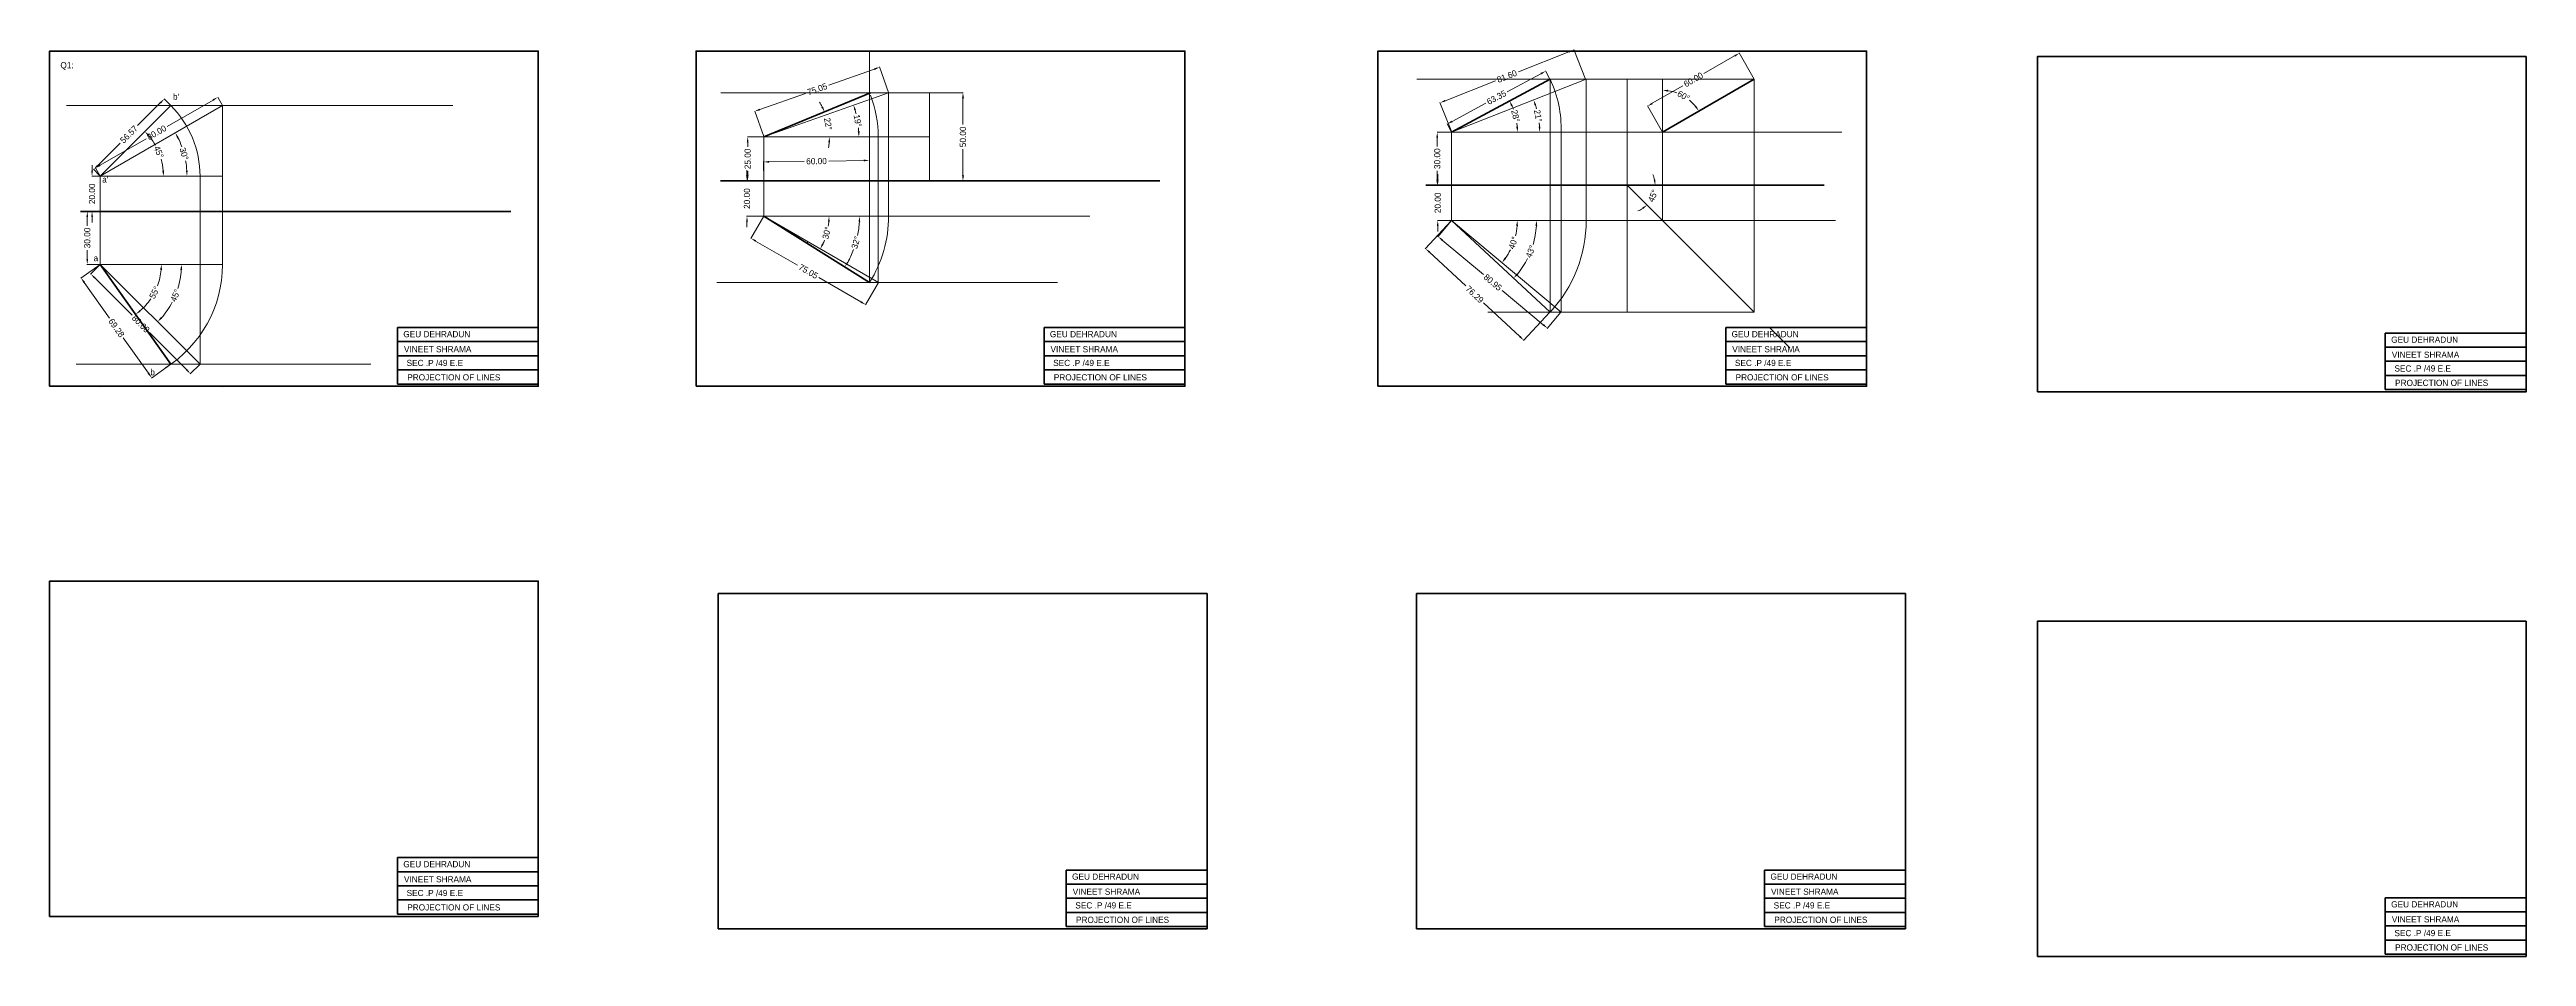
# Model space of a CAD drawing. Header units: millimetres. Extents: x 8 to 1411, y 0 to 514.
import ezdxf

# ---------------------------------------------------------------- set-up
doc = ezdxf.new("R2010")
doc.units = ezdxf.units.MM
doc.header["$MEASUREMENT"] = 0
doc.layers.add('Layer1', color=7, linetype='Continuous', lineweight=50)
doc.layers.add('Layer2', color=150, linetype='Continuous', lineweight=13)
doc.styles.get("Standard").update_dxf_attribs({"font": 'comicbd.ttf', "height": 3.5})
doc.dimstyles.get("Standard").update_dxf_attribs({"dimtxt": 3.5, "dimasz": 3.1, "dimexe": 0.18, "dimexo": 0.0625, "dimgap": 0.09, "dimtad": 0, "dimtoh": 1, "dimzin": 0, "dimdsep": 46, "dimtxsty": 'Standard', "dimcen": 0.09, "dimclrd": 4, "dimclre": 4, "dimclrt": 4, "dimadec": 0, "dimazin": 0, "dimtfac": 1, "dimtofl": 0, "dimtmove": 0, "dimatfit": 3, "dimfxl": 1, "dimtolj": 1, "dimtzin": 0, "dimlwd": 13, "dimlwe": 13, "dimarcsym": 0})

# ---------------------------------------------------------------- blocks, each defined once
blk = doc.blocks.new('*D1')
at = {"layer": 'Defpoints', "color": 0, "transparency": 16777216}
for p in [(31.7, 442), (36.4, 442), (36.4, 422)]:
    blk.add_point(p, dxfattribs=at)
at = {"layer": 'Layer2', "color": 4, "linetype": 'Continuous', "lineweight": 13, "transparency": 16777216}
for p, q in [((36.3, 442), (31.5, 442)), ((31.7, 445.1), (31.7, 448.2)), ((36.3, 422), (31.5, 422)), ((31.7, 418.9), (31.7, 415.8))]:
    blk.add_line(p, q, dxfattribs=at)
at = {"layer": 'Layer2', "color": 4, "transparency": 16777216}
for points in [[(31.2, 445.1), (32.2, 445.1), (31.7, 442)], [(31.2, 418.9), (32.2, 418.9), (31.7, 422)]]:
    blk.add_solid(points, dxfattribs=at)
at = {"layer": 'Layer2', "color": 4, "transparency": 16777216, "insert": (31.7, 432), "char_height": 3.5, "attachment_point": 5, "rotation": 90}
blk.add_mtext('\\A1;20.00', dxfattribs=at)
blk = doc.blocks.new('*D2')
at = {"layer": 'Defpoints', "color": 0, "transparency": 16777216}
for p in [(36.4, 422), (29, 392), (36.4, 392)]:
    blk.add_point(p, dxfattribs=at)
at = {"layer": 'Layer2', "color": 4, "linetype": 'Continuous', "lineweight": 13, "transparency": 16777216}
for p, q in [((36.3, 422), (28.8, 422)), ((29, 418.9), (29, 413.9)), ((29, 395.1), (29, 400.1)), ((36.3, 392), (28.8, 392))]:
    blk.add_line(p, q, dxfattribs=at)
at = {"layer": 'Layer2', "color": 4, "transparency": 16777216}
for points in [[(28.5, 418.9), (29.5, 418.9), (29, 422)], [(28.5, 395.1), (29.5, 395.1), (29, 392)]]:
    blk.add_solid(points, dxfattribs=at)
at = {"layer": 'Layer2', "color": 4, "transparency": 16777216, "insert": (29, 407), "char_height": 3.5, "attachment_point": 5, "rotation": 90}
blk.add_mtext('\\A1;30.00', dxfattribs=at)
blk = doc.blocks.new('*D3')
at = {"layer": 'Defpoints', "color": 0, "transparency": 16777216}
for p in [(105.6, 482), (84.7, 450.5), (36.4, 442), (36.4, 442), (105.6, 442)]:
    blk.add_point(p, dxfattribs=at)
at = {"layer": 'Layer2', "color": 4, "linetype": 'Continuous', "lineweight": 13, "transparency": 16777216}
for start, end in [(19.7943, 26.3842), (3.6158, 10.2057)]:
    blk.add_arc((36.4, 442), 49.1, start, end, dxfattribs=at)
at = {"layer": 'Layer2', "color": 4, "transparency": 16777216}
for points in [[(79.9, 463.6), (80.8, 464.1), (78.9, 466.6)], [(85.9, 445.1), (84.9, 445.1), (85.5, 442)]]:
    blk.add_solid(points, dxfattribs=at)
at = {"layer": 'Layer2', "color": 4, "transparency": 16777216, "insert": (83.8, 454.7), "char_height": 3.5, "attachment_point": 5, "rotation": 285}
blk.add_mtext('\\A1;30°', dxfattribs=at)
blk = doc.blocks.new('*D4')
at = {"layer": 'Defpoints', "color": 0, "transparency": 16777216}
for p in [(36.4, 392), (36.4, 392), (105.6, 392), (76.2, 369), (92.9, 335.4)]:
    blk.add_point(p, dxfattribs=at)
at = {"layer": 'Layer2', "color": 4, "linetype": 'Continuous', "lineweight": 13, "transparency": 16777216}
for start, end in [(342.7663, 356.1382), (318.8618, 332.2337)]:
    blk.add_arc((36.4, 392), 46, start, end, dxfattribs=at)
at = {"layer": 'Layer2', "color": 4, "transparency": 16777216}
for points in [[(81.7, 388.9), (82.8, 388.9), (82.4, 392)], [(71.4, 361.4), (70.6, 362.1), (68.9, 359.5)]]:
    blk.add_solid(points, dxfattribs=at)
at = {"layer": 'Layer2', "color": 4, "transparency": 16777216, "insert": (78.9, 374.4), "char_height": 3.5, "attachment_point": 5, "rotation": 67.5}
blk.add_mtext('\\A1;45°', dxfattribs=at)
blk = doc.blocks.new('*D5')
at = {"layer": 'Defpoints', "color": 0, "transparency": 16777216}
for p in [(102.9, 486.7), (105.6, 482), (36.4, 442)]:
    blk.add_point(p, dxfattribs=at)
at = {"layer": 'Layer2', "color": 4, "linetype": 'Continuous', "lineweight": 13, "transparency": 16777216}
for p, q in [((100.3, 485.1), (74.3, 470.1)), ((105.6, 482), (102.9, 486.8)), ((36.3, 448.2), (62.3, 463.2)), ((36.3, 442), (33.6, 446.8))]:
    blk.add_line(p, q, dxfattribs=at)
at = {"layer": 'Layer2', "color": 4, "transparency": 16777216}
for points in [[(100, 485.6), (100.5, 484.7), (102.9, 486.7)], [(36.1, 448.7), (36.6, 447.8), (33.7, 446.7)]]:
    blk.add_solid(points, dxfattribs=at)
at = {"layer": 'Layer2', "color": 4, "transparency": 16777216, "insert": (68.3, 466.7), "char_height": 3.5, "attachment_point": 5, "rotation": 30}
blk.add_mtext('\\A1;80.00', dxfattribs=at)
blk = doc.blocks.new('*D6')
at = {"layer": 'Defpoints', "color": 0, "transparency": 16777216}
for p in [(36.4, 392), (87.5, 330), (92.9, 335.4)]:
    blk.add_point(p, dxfattribs=at)
at = {"layer": 'Layer2', "color": 4, "linetype": 'Continuous', "lineweight": 13, "transparency": 16777216}
for p, q in [((36.3, 392), (30.9, 386.5)), ((33.2, 384.4), (54.4, 363.2)), ((85.4, 332.2), (64.2, 353.4)), ((92.9, 335.4), (87.4, 329.9))]:
    blk.add_line(p, q, dxfattribs=at)
at = {"layer": 'Layer2', "color": 4, "transparency": 16777216}
for points in [[(33.5, 384.8), (32.8, 384.1), (31, 386.6)], [(85.7, 332.6), (85, 331.9), (87.5, 330)]]:
    blk.add_solid(points, dxfattribs=at)
at = {"layer": 'Layer2', "color": 4, "transparency": 16777216, "insert": (59.3, 358.3), "char_height": 3.5, "attachment_point": 5, "rotation": 315}
blk.add_mtext('\\A1;80.00', dxfattribs=at)
blk = doc.blocks.new('*D7')
at = {"layer": 'Defpoints', "color": 0, "transparency": 16777216}
for p in [(76.3, 482), (32.6, 445.7), (36.4, 442)]:
    blk.add_point(p, dxfattribs=at)
at = {"layer": 'Layer2', "color": 4, "linetype": 'Continuous', "lineweight": 13, "transparency": 16777216}
for p, q in [((70.4, 483.6), (57.5, 470.7)), ((76.3, 482.1), (72.5, 485.9)), ((34.8, 447.9), (47.7, 460.8)), ((36.3, 442), (32.5, 445.9))]:
    blk.add_line(p, q, dxfattribs=at)
at = {"layer": 'Layer2', "color": 4, "transparency": 16777216}
for points in [[(70, 483.9), (70.8, 483.2), (72.6, 485.7)], [(34.4, 448.3), (35.2, 447.6), (32.6, 445.7)]]:
    blk.add_solid(points, dxfattribs=at)
at = {"layer": 'Layer2', "color": 4, "transparency": 16777216, "insert": (52.6, 465.7), "char_height": 3.5, "attachment_point": 5, "rotation": 45.0202}
blk.add_mtext('\\A1;56.57', dxfattribs=at)
blk = doc.blocks.new('*D8')
at = {"layer": 'Defpoints', "color": 0, "transparency": 16777216}
for p in [(36.4, 392), (65.5, 327.7), (76.4, 335.4)]:
    blk.add_point(p, dxfattribs=at)
at = {"layer": 'Layer1', "color": 4, "linetype": 'Continuous', "lineweight": 13, "transparency": 16777216}
for p, q in [((36.3, 392), (25.3, 384.2)), ((27.3, 381.8), (41.5, 361.6)), ((63.7, 330.3), (49.4, 350.4)), ((76.3, 335.4), (65.3, 327.6))]:
    blk.add_line(p, q, dxfattribs=at)
at = {"layer": 'Layer1', "color": 4, "transparency": 16777216}
for points in [[(27.7, 382.1), (26.8, 381.5), (25.5, 384.3)], [(64.1, 330.6), (63.3, 330), (65.5, 327.7)]]:
    blk.add_solid(points, dxfattribs=at)
at = {"layer": 'Layer1', "color": 4, "transparency": 16777216, "insert": (45.5, 356), "char_height": 3.5, "attachment_point": 5, "rotation": 305.2644}
blk.add_mtext('\\A1;69.28', dxfattribs=at)
blk = doc.blocks.new('*D9')
at = {"layer": 'Defpoints', "color": 0, "transparency": 16777216}
for p in [(76.4, 482), (71, 451.3), (36.4, 442), (36.4, 442), (105.6, 442)]:
    blk.add_point(p, dxfattribs=at)
at = {"layer": 'Layer2', "color": 4, "linetype": 'Continuous', "lineweight": 13, "transparency": 16777216}
for start, end in [(29.2656, 40.0427), (4.9573, 15.7344)]:
    blk.add_arc((36.4, 442), 35.8, start, end, dxfattribs=at)
at = {"layer": 'Layer2', "color": 4, "transparency": 16777216}
for points in [[(63.4, 464.7), (64.2, 465.4), (61.7, 467.3)], [(72.6, 445.1), (71.5, 445.1), (72.2, 442)]]:
    blk.add_solid(points, dxfattribs=at)
at = {"layer": 'Layer2', "color": 4, "transparency": 16777216, "insert": (69.5, 455.7), "char_height": 3.5, "attachment_point": 5, "rotation": 292.5}
blk.add_mtext('\\A1;45°', dxfattribs=at)
blk = doc.blocks.new('*D10')
at = {"layer": 'Defpoints', "color": 0, "transparency": 16777216}
for p in [(36.4, 392), (36.4, 392), (105.6, 392), (64.2, 371.4), (76.4, 335.4)]:
    blk.add_point(p, dxfattribs=at)
at = {"layer": 'Layer2', "color": 4, "linetype": 'Continuous', "lineweight": 13, "transparency": 16777216}
for start, end in [(339.4791, 354.8711), (310.3933, 325.7853)]:
    blk.add_arc((36.4, 392), 34.6, start, end, dxfattribs=at)
at = {"layer": 'Layer2', "color": 4, "transparency": 16777216}
for points in [[(70.3, 388.9), (71.4, 388.9), (71, 392)], [(59.1, 365.2), (58.5, 366), (56.4, 363.7)]]:
    blk.add_solid(points, dxfattribs=at)
at = {"layer": 'Layer2', "color": 4, "transparency": 16777216, "insert": (67.1, 376.1), "char_height": 3.5, "attachment_point": 5, "rotation": 62.6322}
blk.add_mtext('\\A1;55°', dxfattribs=at)
blk = doc.blocks.new('*D11')
at = {"layer": 'Defpoints', "color": 0, "transparency": 16777216}
for p in [(403.3, 464.3), (412.4, 464.3), (412.4, 439.3)]:
    blk.add_point(p, dxfattribs=at)
at = {"layer": 'Layer2', "color": 4, "linetype": 'Continuous', "lineweight": 13, "transparency": 16777216}
for p, q in [((412.4, 464.3), (403.1, 464.3)), ((403.3, 461.2), (403.3, 458.7)), ((412.4, 439.3), (403.1, 439.3)), ((403.3, 442.4), (403.3, 444.9))]:
    blk.add_line(p, q, dxfattribs=at)
at = {"layer": 'Layer2', "color": 4, "transparency": 16777216}
for points in [[(402.8, 461.2), (403.8, 461.2), (403.3, 464.3)], [(402.8, 442.4), (403.8, 442.4), (403.3, 439.3)]]:
    blk.add_solid(points, dxfattribs=at)
at = {"layer": 'Layer2', "color": 4, "transparency": 16777216, "insert": (403.3, 451.8), "char_height": 3.5, "attachment_point": 5, "rotation": 90}
blk.add_mtext('\\A1;25.00', dxfattribs=at)
blk = doc.blocks.new('*D12')
at = {"layer": 'Defpoints', "color": 0, "transparency": 16777216}
for p in [(412.4, 439.3), (402.9, 419.3), (412.4, 419.3)]:
    blk.add_point(p, dxfattribs=at)
at = {"layer": 'Layer2', "color": 4, "linetype": 'Continuous', "lineweight": 13, "transparency": 16777216}
for p, q in [((412.4, 439.3), (402.7, 439.3)), ((402.9, 442.4), (402.9, 445.5)), ((412.4, 419.3), (402.7, 419.3)), ((402.9, 416.2), (402.9, 413.1))]:
    blk.add_line(p, q, dxfattribs=at)
at = {"layer": 'Layer2', "color": 4, "transparency": 16777216}
for points in [[(402.4, 442.4), (403.4, 442.4), (402.9, 439.3)], [(402.4, 416.2), (403.4, 416.2), (402.9, 419.3)]]:
    blk.add_solid(points, dxfattribs=at)
at = {"layer": 'Layer2', "color": 4, "transparency": 16777216, "insert": (402.9, 429.3), "char_height": 3.5, "attachment_point": 5, "rotation": 90}
blk.add_mtext('\\A1;20.00', dxfattribs=at)
blk = doc.blocks.new('*D13')
at = {"layer": 'Defpoints', "color": 0, "transparency": 16777216}
for p in [(472.3, 451), (412.4, 439.3), (472.4, 440.2)]:
    blk.add_point(p, dxfattribs=at)
at = {"layer": 'Layer2', "color": 4, "linetype": 'Continuous', "lineweight": 13, "transparency": 16777216}
for p, q in [((412.4, 439.4), (412.3, 450.3)), ((415.4, 450.1), (435.3, 450.4)), ((469.2, 450.9), (449.2, 450.6)), ((472.4, 440.3), (472.3, 451.1))]:
    blk.add_line(p, q, dxfattribs=at)
at = {"layer": 'Layer2', "color": 4, "transparency": 16777216}
for points in [[(415.4, 450.6), (415.4, 449.6), (412.3, 450.1)], [(469.1, 451.4), (469.2, 450.4), (472.3, 451)]]:
    blk.add_solid(points, dxfattribs=at)
at = {"layer": 'Layer2', "color": 4, "transparency": 16777216, "insert": (442.3, 450.5), "char_height": 3.5, "attachment_point": 5, "rotation": 0.8279}
blk.add_mtext('\\A1;60.00', dxfattribs=at)
blk = doc.blocks.new('*D14')
at = {"layer": 'Defpoints', "color": 0, "transparency": 16777216}
for p in [(412.4, 419.3), (412.4, 419.3), (597.1, 419.3), (447.2, 406.7), (508.1, 364.1)]:
    blk.add_point(p, dxfattribs=at)
at = {"layer": 'Layer2', "color": 4, "linetype": 'Continuous', "lineweight": 13, "transparency": 16777216}
for start, end in [(351.3745, 355.1961), (334.8039, 338.6255)]:
    blk.add_arc((412.4, 419.3), 37, start, end, dxfattribs=at)
at = {"layer": 'Layer2', "color": 4, "transparency": 16777216}
for points in [[(448.8, 416.2), (449.8, 416.2), (449.4, 419.3)], [(446.3, 403.3), (445.4, 403.8), (444.4, 400.8)]]:
    blk.add_solid(points, dxfattribs=at)
at = {"layer": 'Layer2', "color": 4, "transparency": 16777216, "insert": (448.1, 409.8), "char_height": 3.5, "attachment_point": 5, "rotation": 75}
blk.add_mtext('\\A1;30°', dxfattribs=at)
blk = doc.blocks.new('*D15')
at = {"layer": 'Defpoints', "color": 0, "transparency": 16777216}
for p in [(506.4, 489.3), (525.3, 489.3), (506.4, 439.3)]:
    blk.add_point(p, dxfattribs=at)
at = {"layer": 'Layer2', "color": 4, "linetype": 'Continuous', "lineweight": 13, "transparency": 16777216}
for p, q in [((506.5, 489.3), (525.5, 489.3)), ((525.3, 486.2), (525.3, 471.2)), ((525.3, 442.4), (525.3, 457.4)), ((506.5, 439.3), (525.5, 439.3))]:
    blk.add_line(p, q, dxfattribs=at)
at = {"layer": 'Layer2', "color": 4, "transparency": 16777216}
for points in [[(524.8, 486.2), (525.9, 486.2), (525.3, 489.3)], [(524.8, 442.4), (525.9, 442.4), (525.3, 439.3)]]:
    blk.add_solid(points, dxfattribs=at)
at = {"layer": 'Layer2', "color": 4, "transparency": 16777216, "insert": (525.3, 464.3), "char_height": 3.5, "attachment_point": 5, "rotation": 90}
blk.add_mtext('\\A1;50.00', dxfattribs=at)
blk = doc.blocks.new('*D16')
at = {"layer": 'Defpoints', "color": 0, "transparency": 16777216}
for p in [(412.4, 419.3), (477.4, 381.8), (470.2, 369.2)]:
    blk.add_point(p, dxfattribs=at)
at = {"layer": 'Layer2', "color": 4, "linetype": 'Continuous', "lineweight": 13, "transparency": 16777216}
for p, q in [((412.4, 419.3), (405.1, 406.6)), ((407.8, 405.2), (431.6, 391.5)), ((467.5, 370.8), (443.7, 384.5)), ((477.4, 381.7), (470.1, 369.1))]:
    blk.add_line(p, q, dxfattribs=at)
at = {"layer": 'Layer2', "color": 4, "transparency": 16777216}
for points in [[(408.1, 405.7), (407.6, 404.8), (405.2, 406.8)], [(467.7, 371.2), (467.2, 370.3), (470.2, 369.2)]]:
    blk.add_solid(points, dxfattribs=at)
at = {"layer": 'Layer2', "color": 4, "transparency": 16777216, "insert": (437.7, 388), "char_height": 3.5, "attachment_point": 5, "rotation": 330}
blk.add_mtext('\\A1;75.05', dxfattribs=at)
blk = doc.blocks.new('*D17')
at = {"layer": 'Defpoints', "color": 0, "transparency": 16777216}
for p in [(483.2, 489.3), (412.4, 464.3), (412.4, 464.3), (466, 470.4), (506.4, 464.3)]:
    blk.add_point(p, dxfattribs=at)
at = {"layer": 'Layer2', "color": 4, "linetype": 'Continuous', "lineweight": 13, "transparency": 16777216}
for start, end in [(13.9326, 16.1635), (3.2945, 5.5255)]:
    blk.add_arc((412.4, 464.3), 53.9, start, end, dxfattribs=at)
at = {"layer": 'Layer2', "color": 4, "transparency": 16777216}
for points in [[(463.7, 479.2), (464.7, 479.5), (463.3, 482.3)], [(466.8, 467.4), (465.7, 467.4), (466.3, 464.3)]]:
    blk.add_solid(points, dxfattribs=at)
at = {"layer": 'Layer2', "color": 4, "transparency": 16777216, "insert": (465.6, 473.4), "char_height": 3.5, "attachment_point": 5, "rotation": 279.729}
blk.add_mtext('\\A1;19°', dxfattribs=at)
blk = doc.blocks.new('*D18')
at = {"layer": 'Defpoints', "color": 0, "transparency": 16777216}
for p in [(473, 489.3), (412.4, 464.3), (412.4, 464.3), (449.3, 469.2), (506.4, 464.3)]:
    blk.add_point(p, dxfattribs=at)
at = {"layer": 'Layer1', "color": 4, "linetype": 'Continuous', "lineweight": 13, "transparency": 16777216}
for start, end in [(27.2026, 31.9782), (350.4488, 355.2244)]:
    blk.add_arc((412.4, 464.3), 37.2, start, end, dxfattribs=at)
at = {"layer": 'Layer1', "color": 4, "transparency": 16777216}
for points in [[(446, 481.5), (445, 481.1), (446.8, 478.5)], [(449, 461.2), (450, 461.2), (449.6, 464.3)]]:
    blk.add_solid(points, dxfattribs=at)
at = {"layer": 'Layer1', "color": 4, "transparency": 16777216, "insert": (448.9, 471.6), "char_height": 3.5, "attachment_point": 5, "rotation": 281.2135}
blk.add_mtext('\\A1;22°', dxfattribs=at)
blk = doc.blocks.new('*D19')
at = {"layer": 'Defpoints', "color": 0, "transparency": 16777216}
for p in [(412.4, 419.3), (412.4, 419.3), (597.1, 419.3), (463, 399.6), (472.4, 381.8)]:
    blk.add_point(p, dxfattribs=at)
at = {"layer": 'Layer1', "color": 4, "linetype": 'Continuous', "lineweight": 13, "transparency": 16777216}
for start, end in [(348.3263, 356.7271), (331.248, 339.6488)]:
    blk.add_arc((412.4, 419.3), 54.3, start, end, dxfattribs=at)
at = {"layer": 'Layer1', "color": 4, "transparency": 16777216}
for points in [[(466.1, 416.2), (467.1, 416.2), (466.7, 419.3)], [(460.4, 393), (459.6, 393.5), (458.4, 390.5)]]:
    blk.add_solid(points, dxfattribs=at)
at = {"layer": 'Layer1', "color": 4, "transparency": 16777216, "insert": (464.6, 404.4), "char_height": 3.5, "attachment_point": 5, "rotation": 73.9876}
blk.add_mtext('\\A1;32°', dxfattribs=at)
blk = doc.blocks.new('*D20')
at = {"layer": 'Defpoints', "color": 0, "transparency": 16777216}
for p in [(478.1, 503.8), (483.2, 489.3), (412.4, 464.3)]:
    blk.add_point(p, dxfattribs=at)
at = {"layer": 'Layer2', "color": 4, "linetype": 'Continuous', "lineweight": 13, "transparency": 16777216}
for p, q in [((475.2, 502.7), (449.3, 493.6)), ((483.2, 489.4), (478, 503.9)), ((412.4, 464.4), (407.3, 478.9)), ((410.2, 479.8), (436.1, 488.9))]:
    blk.add_line(p, q, dxfattribs=at)
at = {"layer": 'Layer2', "color": 4, "transparency": 16777216}
for points in [[(475, 503.2), (475.3, 502.2), (478.1, 503.8)], [(410.1, 480.3), (410.4, 479.3), (407.3, 478.8)]]:
    blk.add_solid(points, dxfattribs=at)
at = {"layer": 'Layer2', "color": 4, "transparency": 16777216, "insert": (442.7, 491.3), "char_height": 3.5, "attachment_point": 5, "rotation": 19.458}
blk.add_mtext('\\A1;75.05', dxfattribs=at)
blk = doc.blocks.new('*D22')
at = {"layer": 'Defpoints', "color": 0, "transparency": 16777216}
for p in [(794.1, 466.9), (802.3, 466.9), (802.3, 436.9)]:
    blk.add_point(p, dxfattribs=at)
at = {"layer": 'Layer2', "color": 4, "linetype": 'Continuous', "lineweight": 13, "transparency": 16777216}
for p, q in [((802.2, 466.9), (794, 466.9)), ((794.1, 463.8), (794.1, 458.8)), ((802.2, 436.9), (794, 436.9)), ((794.1, 440), (794.1, 445))]:
    blk.add_line(p, q, dxfattribs=at)
at = {"layer": 'Layer2', "color": 4, "transparency": 16777216}
for points in [[(793.6, 463.8), (794.6, 463.8), (794.1, 466.9)], [(793.6, 440), (794.6, 440), (794.1, 436.9)]]:
    blk.add_solid(points, dxfattribs=at)
at = {"layer": 'Layer2', "color": 4, "transparency": 16777216, "insert": (794.1, 451.9), "char_height": 3.5, "attachment_point": 5, "rotation": 90}
blk.add_mtext('\\A1;30.00', dxfattribs=at)
blk = doc.blocks.new('*D23')
at = {"layer": 'Defpoints', "color": 0, "transparency": 16777216}
for p in [(802.3, 436.9), (794.4, 416.9), (802.3, 416.9)]:
    blk.add_point(p, dxfattribs=at)
at = {"layer": 'Layer2', "color": 4, "linetype": 'Continuous', "lineweight": 13, "transparency": 16777216}
for p, q in [((802.2, 436.9), (794.2, 436.9)), ((794.4, 440), (794.4, 443.1)), ((802.2, 416.9), (794.2, 416.9)), ((794.4, 413.8), (794.4, 410.7))]:
    blk.add_line(p, q, dxfattribs=at)
at = {"layer": 'Layer2', "color": 4, "transparency": 16777216}
for points in [[(793.9, 440), (794.9, 440), (794.4, 436.9)], [(793.9, 413.8), (794.9, 413.8), (794.4, 416.9)]]:
    blk.add_solid(points, dxfattribs=at)
at = {"layer": 'Layer2', "color": 4, "transparency": 16777216, "insert": (794.4, 426.9), "char_height": 3.5, "attachment_point": 5, "rotation": 90}
blk.add_mtext('\\A1;20.00', dxfattribs=at)
blk = doc.blocks.new('*D24')
at = {"layer": 'Defpoints', "color": 0, "transparency": 16777216}
for p in [(921.9, 502.3), (973.8, 496.9), (937.1, 485.1), (921.9, 466.9), (921.9, 416.9)]:
    blk.add_point(p, dxfattribs=at)
at = {"layer": 'Layer1', "color": 4, "linetype": 'Continuous', "lineweight": 13, "transparency": 16777216}
for start, end in [(70.0152, 82.5067), (37.4933, 49.9848)]:
    blk.add_arc((921.9, 466.9), 23.7, start, end, dxfattribs=at)
at = {"layer": 'Layer1', "color": 4, "transparency": 16777216}
for points in [[(924.9, 489.9), (925, 491), (921.9, 490.7)], [(941.1, 481.7), (940.3, 481.1), (942.4, 478.8)]]:
    blk.add_solid(points, dxfattribs=at)
at = {"layer": 'Layer1', "color": 4, "transparency": 16777216, "insert": (933.7, 487.5), "char_height": 3.5, "attachment_point": 5, "rotation": 330}
blk.add_mtext('\\A1;60°', dxfattribs=at)
blk = doc.blocks.new('*D25')
at = {"layer": 'Defpoints', "color": 0, "transparency": 16777216}
for p in [(787.7, 436.9), (901.8, 436.9), (1013.4, 436.9), (915.5, 429), (941.9, 396.8)]:
    blk.add_point(p, dxfattribs=at)
at = {"layer": 'Layer1', "color": 4, "linetype": 'Continuous', "lineweight": 13, "transparency": 16777216}
for start, end in [(11.2323, 22.4647), (292.5353, 303.7677)]:
    blk.add_arc((901.8, 436.9), 15.8, start, end, dxfattribs=at)
at = {"layer": 'Layer1', "color": 4, "transparency": 16777216}
for points in [[(917.8, 440.1), (916.8, 440), (917.6, 436.9)], [(910.3, 424.2), (910.9, 423.4), (913, 425.7)]]:
    blk.add_solid(points, dxfattribs=at)
at = {"layer": 'Layer1', "color": 4, "transparency": 16777216, "insert": (916.4, 430.9), "char_height": 3.5, "attachment_point": 5, "rotation": 67.5}
blk.add_mtext('\\A1;45°', dxfattribs=at)
blk = doc.blocks.new('*D26')
at = {"layer": 'Defpoints', "color": 0, "transparency": 16777216}
for p in [(965.3, 511.7), (973.8, 496.9), (921.9, 466.9)]:
    blk.add_point(p, dxfattribs=at)
at = {"layer": 'Layer2', "color": 4, "linetype": 'Continuous', "lineweight": 13, "transparency": 16777216}
for p, q in [((962.6, 510.2), (945.3, 500.2)), ((973.8, 497), (965.2, 511.9)), ((916, 483.3), (933.3, 493.2)), ((921.8, 467), (913.3, 481.9))]:
    blk.add_line(p, q, dxfattribs=at)
at = {"layer": 'Layer2', "color": 4, "transparency": 16777216}
for points in [[(962.4, 510.6), (962.9, 509.7), (965.3, 511.7)], [(915.8, 483.7), (916.3, 482.8), (913.3, 481.7)]]:
    blk.add_solid(points, dxfattribs=at)
at = {"layer": 'Layer2', "color": 4, "transparency": 16777216, "insert": (939.3, 496.7), "char_height": 3.5, "attachment_point": 5, "rotation": 30}
blk.add_mtext('\\A1;60.00', dxfattribs=at)
blk = doc.blocks.new('*D27')
at = {"layer": 'Defpoints', "color": 0, "transparency": 16777216}
for p in [(802.3, 416.9), (802.3, 416.9), (1019.8, 416.9), (835.5, 400.3), (864.3, 364.9)]:
    blk.add_point(p, dxfattribs=at)
at = {"layer": 'Layer2', "color": 4, "linetype": 'Continuous', "lineweight": 13, "transparency": 16777216}
for start, end in [(346.5188, 355.2228), (324.7772, 333.4812)]:
    blk.add_arc((802.3, 416.9), 37.2, start, end, dxfattribs=at)
at = {"layer": 'Layer2', "color": 4, "transparency": 16777216}
for points in [[(838.8, 413.9), (839.9, 413.8), (839.5, 416.9)], [(833.1, 395.2), (832.2, 395.8), (830.8, 393)]]:
    blk.add_solid(points, dxfattribs=at)
at = {"layer": 'Layer2', "color": 4, "transparency": 16777216, "insert": (837.2, 404.2), "char_height": 3.5, "attachment_point": 5, "rotation": 70}
blk.add_mtext('\\A1;40°', dxfattribs=at)
blk = doc.blocks.new('*D31')
at = {"layer": 'Defpoints', "color": 0, "transparency": 16777216}
for p in [(802.3, 416.9), (802.3, 416.9), (1019.8, 416.9), (844.5, 393.9), (858.1, 364.9)]:
    blk.add_point(p, dxfattribs=at)
at = {"layer": 'Layer1', "color": 4, "linetype": 'Continuous', "lineweight": 13, "transparency": 16777216}
for start, end in [(343.5378, 356.3053), (320.6947, 333.4622)]:
    blk.add_arc((802.3, 416.9), 48.1, start, end, dxfattribs=at)
at = {"layer": 'Layer1', "color": 4, "transparency": 16777216}
for points in [[(849.7, 413.9), (850.8, 413.8), (850.4, 416.9)], [(839.9, 386.1), (839.1, 386.8), (837.4, 384.2)]]:
    blk.add_solid(points, dxfattribs=at)
at = {"layer": 'Layer1', "color": 4, "transparency": 16777216, "insert": (847, 399.3), "char_height": 3.5, "attachment_point": 5, "rotation": 68.5}
blk.add_mtext('\\A1;43°', dxfattribs=at)
blk = doc.blocks.new('*D32')
at = {"layer": 'Defpoints', "color": 0, "transparency": 16777216}
for p in [(878.6, 496.9), (802.3, 466.9), (802.3, 466.9), (851.8, 473.2), (1023.4, 466.9)]:
    blk.add_point(p, dxfattribs=at)
at = {"layer": 'Layer2', "color": 4, "linetype": 'Continuous', "lineweight": 13, "transparency": 16777216}
for start, end in [(15.429, 17.9054), (3.5604, 6.0368)]:
    blk.add_arc((802.3, 466.9), 49.9, start, end, dxfattribs=at)
at = {"layer": 'Layer2', "color": 4, "transparency": 16777216}
for points in [[(849.3, 482.1), (850.2, 482.5), (848.7, 485.2)], [(852.6, 470.1), (851.6, 470), (852.2, 466.9)]]:
    blk.add_solid(points, dxfattribs=at)
at = {"layer": 'Layer2', "color": 4, "transparency": 16777216, "insert": (851.3, 476.2), "char_height": 3.5, "attachment_point": 5, "rotation": 280.7329}
blk.add_mtext('\\A1;21°', dxfattribs=at)
blk = doc.blocks.new('*D33')
at = {"layer": 'Defpoints', "color": 0, "transparency": 16777216}
for p in [(858.1, 496.9), (802.3, 466.9), (802.3, 466.9), (839.1, 473.1), (1023.4, 466.9)]:
    blk.add_point(p, dxfattribs=at)
at = {"layer": 'Layer2', "color": 4, "linetype": 'Continuous', "lineweight": 13, "transparency": 16777216}
for start, end in [(20.4186, 23.5031), (4.7621, 7.8467)]:
    blk.add_arc((802.3, 466.9), 37.3, start, end, dxfattribs=at)
at = {"layer": 'Layer2', "color": 4, "transparency": 16777216}
for points in [[(836, 481.6), (837, 482), (835.1, 484.6)], [(840, 470.1), (838.9, 470), (839.6, 466.9)]]:
    blk.add_solid(points, dxfattribs=at)
at = {"layer": 'Layer2', "color": 4, "transparency": 16777216, "insert": (838.5, 476.1), "char_height": 3.5, "attachment_point": 5, "rotation": 284.1326}
blk.add_mtext('\\A1;28°', dxfattribs=at)
blk = doc.blocks.new('*D34')
at = {"layer": 'Defpoints', "color": 0, "transparency": 16777216}
for p in [(871.6, 513.6), (878.2, 496.9), (802.3, 466.9)]:
    blk.add_point(p, dxfattribs=at)
at = {"layer": 'Layer2', "color": 4, "linetype": 'Continuous', "lineweight": 13, "transparency": 16777216}
for p, q in [((868.7, 512.5), (840.1, 501.2)), ((878.1, 497), (871.5, 513.8)), ((798.6, 484.7), (827.2, 496.1)), ((802.3, 467), (795.6, 483.8))]:
    blk.add_line(p, q, dxfattribs=at)
at = {"layer": 'Layer2', "color": 4, "transparency": 16777216}
for points in [[(868.5, 512.9), (868.9, 512), (871.6, 513.6)], [(798.4, 485.2), (798.8, 484.3), (795.7, 483.6)]]:
    blk.add_solid(points, dxfattribs=at)
at = {"layer": 'Layer2', "color": 4, "transparency": 16777216, "insert": (833.6, 498.6), "char_height": 3.5, "attachment_point": 5, "rotation": 21.5703}
blk.add_mtext('\\A1;81.60', dxfattribs=at)
blk = doc.blocks.new('*D35')
at = {"layer": 'Defpoints', "color": 0, "transparency": 16777216}
for p in [(855.6, 501.6), (858.1, 496.9), (802.3, 466.9)]:
    blk.add_point(p, dxfattribs=at)
at = {"layer": 'Layer2', "color": 4, "linetype": 'Continuous', "lineweight": 13, "transparency": 16777216}
for p, q in [((852.9, 500.1), (833.8, 489.8)), ((858, 497), (855.5, 501.7)), ((802.5, 473), (821.6, 483.3)), ((802.2, 467), (799.7, 471.7))]:
    blk.add_line(p, q, dxfattribs=at)
at = {"layer": 'Layer2', "color": 4, "transparency": 16777216}
for points in [[(852.6, 500.5), (853.1, 499.6), (855.6, 501.6)], [(802.3, 473.5), (802.8, 472.6), (799.8, 471.6)]]:
    blk.add_solid(points, dxfattribs=at)
at = {"layer": 'Layer2', "color": 4, "transparency": 16777216, "insert": (827.7, 486.6), "char_height": 3.5, "attachment_point": 5, "rotation": 28.2652}
blk.add_mtext('\\A1;63.35', dxfattribs=at)
blk = doc.blocks.new('*D36')
at = {"layer": 'Defpoints', "color": 0, "transparency": 16777216}
for p in [(802.3, 416.9), (858.1, 364.9), (843.2, 349)]:
    blk.add_point(p, dxfattribs=at)
at = {"layer": 'Layer2', "color": 4, "linetype": 'Continuous', "lineweight": 13, "transparency": 16777216}
for p, q in [((802.2, 416.9), (787.3, 400.9)), ((789.7, 398.9), (810.3, 379.8)), ((841, 351.1), (820.4, 370.3)), ((858, 364.9), (843.1, 348.9))]:
    blk.add_line(p, q, dxfattribs=at)
at = {"layer": 'Layer2', "color": 4, "transparency": 16777216}
for points in [[(790.1, 399.3), (789.4, 398.6), (787.4, 401)], [(841.3, 351.5), (840.6, 350.7), (843.2, 349)]]:
    blk.add_solid(points, dxfattribs=at)
at = {"layer": 'Layer2', "color": 4, "transparency": 16777216, "insert": (815.3, 375), "char_height": 3.5, "attachment_point": 5, "rotation": 317}
blk.add_mtext('\\A1;76.29', dxfattribs=at)
blk = doc.blocks.new('*D37')
at = {"layer": 'Defpoints', "color": 0, "transparency": 16777216}
for p in [(802.3, 416.9), (856.6, 355.8), (864.3, 364.9)]:
    blk.add_point(p, dxfattribs=at)
at = {"layer": 'Layer2', "color": 4, "linetype": 'Continuous', "lineweight": 13, "transparency": 16777216}
for p, q in [((802.2, 416.9), (794.5, 407.7)), ((797, 405.8), (820.3, 386.2)), ((854.2, 357.8), (830.9, 377.3)), ((864.2, 364.9), (856.5, 355.6))]:
    blk.add_line(p, q, dxfattribs=at)
at = {"layer": 'Layer2', "color": 4, "transparency": 16777216}
for points in [[(797.3, 406.2), (796.6, 405.4), (794.6, 407.8)], [(854.6, 358.2), (853.9, 357.4), (856.6, 355.8)]]:
    blk.add_solid(points, dxfattribs=at)
at = {"layer": 'Layer2', "color": 4, "transparency": 16777216, "insert": (825.6, 381.8), "char_height": 3.5, "attachment_point": 5, "rotation": 320}
blk.add_mtext('\\A1;80.95', dxfattribs=at)

msp = doc.modelspace()

# ---------------------------------------------------------------- linework, layer by layer
at = {"layer": 'Layer1'}
for p, q in [((802.274, 466.945), (858.071, 496.945)), ((921.863, 466.945), (973.824, 496.945)), ((36.359, 441.995), (76.359, 481.995)), ((412.415, 464.326), (472.988, 489.326)), ((387.93, 439.326), (636.926, 439.326)), ((787.712, 436.945), (1013.389, 436.945)), ((25.142, 421.995), (268.985, 421.995)), ((412.415, 419.326), (472.408, 381.801)), ((802.274, 416.945), (858.071, 364.913)), ((36.359, 391.995), (76.359, 335.426)), ((204.789, 356.223), (284.789, 356.223)), ((204.789, 356.223), (204.789, 324.223)), ((571.255, 356.223), (651.255, 356.223)), ((571.255, 356.223), (571.255, 324.223)), ((957.639, 356.223), (1037.639, 356.223)), ((957.639, 356.223), (957.639, 324.223)), ((1331.459, 353.086), (1411.459, 353.086)), ((1331.459, 353.086), (1331.459, 321.086)), ((204.789, 348.223), (284.789, 348.223)), ((204.789, 340.223), (284.789, 340.223)), ((571.255, 348.223), (651.255, 348.223)), ((571.255, 340.223), (651.255, 340.223)), ((957.639, 348.223), (1037.639, 348.223)), ((957.639, 340.223), (1037.639, 340.223)), ((1331.459, 345.086), (1411.459, 345.086)), ((1331.459, 337.086), (1411.459, 337.086)), ((204.789, 332.223), (284.789, 332.223)), ((204.789, 324.223), (284.789, 324.223)), ((571.255, 332.223), (651.255, 332.223)), ((571.255, 324.223), (651.255, 324.223)), ((957.639, 332.223), (1037.639, 332.223)), ((957.639, 324.223), (1037.639, 324.223)), ((1331.459, 329.086), (1411.459, 329.086)), ((1331.459, 321.086), (1411.459, 321.086)), ((204.789, 55.834), (284.789, 55.834)), ((204.789, 55.834), (204.789, 23.834)), ((204.789, 47.834), (284.789, 47.834)), ((583.82, 48.808), (663.82, 48.808)), ((583.82, 48.808), (583.82, 16.808)), ((979.629, 48.808), (1059.629, 48.808)), ((979.629, 48.808), (979.629, 16.808)), ((204.789, 39.834), (284.789, 39.834)), ((204.789, 31.834), (284.789, 31.834)), ((583.82, 40.808), (663.82, 40.808)), ((583.82, 32.808), (663.82, 32.808)), ((979.629, 40.808), (1059.629, 40.808)), ((979.629, 32.808), (1059.629, 32.808)), ((1331.459, 33.124), (1411.459, 33.124)), ((1331.459, 33.124), (1331.459, 1.124)), ((204.789, 23.834), (284.789, 23.834)), ((583.82, 24.808), (663.82, 24.808)), ((583.82, 16.808), (663.82, 16.808)), ((979.629, 24.808), (1059.629, 24.808)), ((979.629, 16.808), (1059.629, 16.808)), ((1331.459, 25.124), (1411.459, 25.124)), ((1331.459, 17.124), (1411.459, 17.124)), ((1331.459, 9.124), (1411.459, 9.124)), ((1331.459, 1.124), (1411.459, 1.124))]:
    msp.add_line(p, q, dxfattribs=at)
for points in [[(7.605, 322.913), (284.605, 322.913), (284.605, 512.913), (7.605, 512.913)], [(374.071, 322.913), (651.071, 322.913), (651.071, 512.913), (374.071, 512.913)], [(760.456, 322.913), (1037.456, 322.913), (1037.456, 512.913), (760.456, 512.913)], [(1134.275, 319.777), (1411.275, 319.777), (1411.275, 509.777), (1134.275, 509.777)], [(7.605, 22.524), (284.605, 22.524), (284.605, 212.524), (7.605, 212.524)], [(386.636, 15.499), (663.636, 15.499), (663.636, 205.499), (386.636, 205.499)], [(782.445, 15.499), (1059.445, 15.499), (1059.445, 205.499), (782.445, 205.499)], [(1134.275, -0.186), (1411.275, -0.186), (1411.275, 189.814), (1134.275, 189.814)]]:
    msp.add_lwpolyline(points, close=True, dxfattribs=at)
at = {"layer": 'Layer2'}
for p, q in [((472.408, 440.192), (472.408, 512.913)), ((973.824, 496.945), (782.496, 496.945)), ((802.274, 466.945), (878.567, 496.945)), ((858.071, 364.913), (858.071, 496.945)), ((878.567, 416.945), (878.567, 496.945)), ((901.793, 496.945), (901.793, 364.913)), ((921.863, 416.874), (921.863, 496.945)), ((973.824, 496.945), (973.824, 364.913)), ((105.641, 481.995), (17.276, 481.995)), ((36.359, 441.995), (105.641, 481.995)), ((105.641, 481.995), (105.641, 391.995)), ((105.641, 481.995), (236.182, 481.995)), ((506.414, 489.326), (387.985, 489.326)), ((412.415, 464.326), (483.177, 489.326)), ((483.177, 419.326), (483.177, 489.326)), ((506.414, 439.326), (506.414, 489.326)), ((412.415, 439.326), (412.415, 464.326)), ((412.415, 464.326), (506.414, 464.326)), ((477.317, 464.326), (477.317, 381.801)), ((802.274, 436.945), (802.274, 466.945)), ((802.274, 466.945), (1023.45, 466.945)), ((864.283, 364.913), (864.283, 466.945)), ((36.359, 421.995), (36.359, 441.995)), ((36.359, 441.995), (105.641, 441.995)), ((92.927, 335.426), (92.927, 441.995)), ((412.415, 439.326), (412.415, 419.326)), ((412.415, 439.326), (472.415, 439.326)), ((472.408, 440.192), (472.408, 381.801)), ((472.415, 439.326), (506.414, 439.326)), ((802.274, 436.945), (802.274, 416.945)), ((901.793, 436.945), (973.824, 364.913)), ((36.359, 421.995), (36.359, 391.995)), ((412.415, 419.326), (597.129, 419.326)), ((412.415, 419.326), (477.409, 381.801)), ((802.274, 416.945), (1019.844, 416.945)), ((802.274, 416.945), (864.283, 364.913)), ((36.359, 391.995), (105.641, 391.995)), ((36.359, 391.995), (92.927, 335.426)), ((477.409, 381.801), (385.859, 381.801)), ((477.409, 381.801), (578.812, 381.801)), ((973.824, 364.913), (822.829, 364.913)), ((982.514, 356.223), (994, 344.737)), ((92.927, 335.426), (22.724, 335.426)), ((92.927, 335.426), (189.627, 335.426))]:
    msp.add_line(p, q, dxfattribs=at)
for centre, radius, start, end in [((800.983, 469.481), 63.351, 357.705583, 25.691107), ((36.359, 441.995), 56.569, 360, 45.020208), ((412.415, 464.326), 64.903, 22.42695, 22.655722), ((412.415, 464.326), 64.903, 0, 21.348978), ((412.415, 464.326), 64.903, 337.344278, 337.57305), ((412.415, 419.326), 70.762, 327.975155, 0), ((802.274, 416.945), 76.293, 317, 0), ((412.415, 464.326), 64.903, 291.971805, 293.097404), ((36.359, 391.995), 69.282, 302.202442, 359.822118), ((36.359, 391.995), 69.282, 265.635787, 274.364213), ((36.359, 391.995), 69.282, 265.635787, 274.364213), ((105.641, 391.995), 69.282, 265.635787, 270)]:
    msp.add_arc(centre, radius, start, end, dxfattribs=at)

# ---------------------------------------------------------------- texts
at = {"layer": 'Layer1', "char_height": 3.5, "attachment_point": 1}
for s, width, insert in [('Q1:', 50.41934, (13.739, 506.642)), ("b'", 8.13908, (77.555, 488.779)), ("a'", 11.44167, (37.453, 441.881)), ('a', 6.99213, (32.557, 397.334)), ('GEU DEHRADUN', 76.67767, (208.111, 354.228)), ('GEU DEHRADUN', 76.67767, (574.577, 354.228)), ('GEU DEHRADUN', 76.67767, (960.962, 354.228)), ('GEU DEHRADUN', 76.67767, (1334.781, 351.091)), ('VINEET SHRAMA ', 57.35117, (208.482, 345.703)), ('SEC .P /49 E.E', 68.85853, (209.967, 337.918)), ('VINEET SHRAMA ', 57.35117, (574.948, 345.703)), ('SEC .P /49 E.E', 68.85853, (576.433, 337.918)), ('VINEET SHRAMA ', 57.35117, (961.333, 345.703)), ('SEC .P /49 E.E', 68.85853, (962.818, 337.918)), ('VINEET SHRAMA ', 57.35117, (1335.153, 342.566)), ('b', 7.40453, (64.709, 332.649)), ('PROJECTION OF LINES', 66.6313, (210.339, 329.763)), ('PROJECTION OF LINES', 66.6313, (576.804, 329.763)), ('PROJECTION OF LINES', 66.6313, (963.189, 329.763)), ('SEC .P /49 E.E', 68.85853, (1336.637, 334.781)), ('PROJECTION OF LINES', 66.6313, (1337.009, 326.627)), ('GEU DEHRADUN', 76.67767, (208.111, 53.839)), ('VINEET SHRAMA ', 57.35117, (208.482, 45.314)), ('GEU DEHRADUN', 76.67767, (587.142, 46.813)), ('GEU DEHRADUN', 76.67767, (982.951, 46.813)), ('SEC .P /49 E.E', 68.85853, (209.967, 37.529)), ('PROJECTION OF LINES', 66.6313, (210.339, 29.375)), ('VINEET SHRAMA ', 57.35117, (587.513, 38.288)), ('SEC .P /49 E.E', 68.85853, (588.998, 30.504)), ('VINEET SHRAMA ', 57.35117, (983.322, 38.288)), ('SEC .P /49 E.E', 68.85853, (984.807, 30.504)), ('GEU DEHRADUN', 76.67767, (1334.781, 31.129)), ('PROJECTION OF LINES', 66.6313, (589.369, 22.349)), ('PROJECTION OF LINES', 66.6313, (985.178, 22.349)), ('VINEET SHRAMA ', 57.35117, (1335.153, 22.603)), ('SEC .P /49 E.E', 68.85853, (1336.637, 14.819)), ('PROJECTION OF LINES', 66.6313, (1337.009, 6.664))]:
    msp.add_mtext_dynamic_manual_height_columns(s, width=width, gutter_width=17.5, heights=[0], dxfattribs=dict(at, insert=insert))

# ---------------------------------------------------------------- dimensions: what is measured, and where the dimension line sits
at = {"layer": 'Layer1'}
for base, line1, line2, picture, middle in [((937.11, 485.115), ((921.863, 466.945), (973.824, 496.945)), ((921.863, 416.874), (921.863, 502.31)), '*D24', (933.723, 487.487)), ((449.302, 469.166), ((412.415, 464.326), (472.988, 489.326)), ((412.415, 464.326), (506.414, 464.326)), '*D18', (448.908, 471.56)), ((915.509, 429.025), ((787.712, 436.945), (1013.389, 436.945)), ((901.793, 436.945), (941.933, 396.804)), '*D25', (916.425, 430.883)), ((462.967, 399.565), ((412.415, 419.326), (597.129, 419.326)), ((412.415, 419.326), (472.408, 381.801)), '*D19', (464.586, 404.353)), ((844.462, 393.879), ((802.274, 416.945), (1019.844, 416.945)), ((802.274, 416.945), (858.071, 364.913)), '*D31', (847.01, 399.322))]:
    dim = msp.add_angular_dim_2l(base=base, line1=line1, line2=line2, dimstyle='Standard', dxfattribs=at)
    dim.commit()
    dim.dimension.update_dxf_attribs({"geometry": picture, "text_midpoint": middle})
dim = msp.add_aligned_dim(p1=(36.359, 391.995), p2=(76.359, 335.426), distance=-13.326, dimstyle='Standard', dxfattribs=at)
dim.commit()
dim.dimension.update_dxf_attribs({"geometry": '*D8', "text_midpoint": (45.478, 356.016)})
at = {"layer": 'Layer2'}
for p1, p2, distance, picture, middle in [((802.274, 466.945), (878.16, 496.945), 17.914, '*D34', (833.631, 498.604)), ((921.863, 466.945), (973.824, 496.945), 17.039, '*D26', (939.324, 496.7)), ((412.415, 464.326), (483.177, 489.326), 15.299, '*D20', (442.7, 491.25)), ((802.274, 466.945), (858.071, 496.945), 5.234, '*D35', (827.694, 486.555)), ((76.345, 482.009), (36.359, 441.995), -5.291, '*D7', (52.609, 465.742)), ((36.359, 441.995), (105.641, 481.995), 5.39, '*D5', (68.305, 466.662)), ((412.415, 439.326), (472.408, 440.192), 10.762, '*D13', (442.256, 450.52)), ((412.415, 419.326), (477.409, 381.801), -14.514, '*D16', (437.655, 387.994)), ((802.274, 416.945), (858.071, 364.913), -21.744, '*D36', (815.343, 375.026)), ((802.274, 416.945), (864.283, 364.913), -11.945, '*D37', (825.6, 381.778)), ((36.359, 391.995), (92.927, 335.426), -7.605, '*D6', (59.266, 358.333))]:
    dim = msp.add_aligned_dim(p1=p1, p2=p2, distance=distance, dimstyle='Standard', dxfattribs=at)
    dim.commit()
    dim.dimension.update_dxf_attribs({"geometry": picture, "text_midpoint": middle})
for base, line1, line2, picture, middle in [((851.78, 473.159), ((802.274, 466.945), (1023.45, 466.945)), ((802.274, 466.945), (878.567, 496.945)), '*D32', (851.296, 476.236)), ((839.079, 473.052), ((802.274, 466.945), (1023.45, 466.945)), ((802.274, 466.945), (858.071, 496.945)), '*D33', (838.453, 476.054)), ((84.743, 450.526), ((36.359, 441.995), (105.641, 441.995)), ((36.359, 441.995), (105.641, 481.995)), '*D3', (83.815, 454.71)), ((70.978, 451.271), ((36.359, 441.995), (105.641, 441.995)), ((36.359, 441.995), (76.359, 481.995)), '*D9', (69.471, 455.71)), ((465.989, 470.416), ((412.415, 464.326), (506.414, 464.326)), ((412.415, 464.326), (483.177, 489.326)), '*D17', (465.559, 473.437)), ((447.168, 406.676), ((412.415, 419.326), (508.051, 364.11)), ((412.415, 419.326), (597.129, 419.326)), '*D14', (448.139, 409.753)), ((835.509, 400.253), ((802.274, 416.945), (1019.844, 416.945)), ((802.274, 416.945), (864.283, 364.913)), '*D27', (837.222, 404.224)), ((76.198, 368.994), ((36.359, 391.995), (92.927, 335.426)), ((36.359, 391.995), (105.641, 391.995)), '*D4', (78.859, 374.39)), ((64.21, 371.393), ((36.359, 391.995), (76.359, 335.426)), ((36.359, 391.995), (105.641, 391.995)), '*D10', (67.124, 376.07))]:
    dim = msp.add_angular_dim_2l(base=base, line1=line1, line2=line2, dimstyle='Standard', dxfattribs=at)
    dim.commit()
    dim.dimension.update_dxf_attribs({"geometry": picture, "text_midpoint": middle})
for base, p1, p2, picture, middle in [((525.346, 489.326), (506.414, 439.326), (506.414, 489.326), '*D15', (525.346, 464.326)), ((403.285, 464.326), (412.415, 439.326), (412.415, 464.326), '*D11', (403.285, 451.826)), ((794.131, 466.945), (802.274, 436.945), (802.274, 466.945), '*D22', (794.131, 451.945)), ((31.687, 441.995), (36.359, 421.995), (36.359, 441.995), '*D1', (31.687, 431.995)), ((402.87, 419.326), (412.415, 439.326), (412.415, 419.326), '*D12', (402.87, 429.326)), ((794.375, 416.945), (802.274, 436.945), (802.274, 416.945), '*D23', (794.375, 426.945)), ((28.997, 391.995), (36.359, 421.995), (36.359, 391.995), '*D2', (28.997, 406.995))]:
    dim = msp.add_linear_dim(base=base, p1=p1, p2=p2, angle=90, dimstyle='Standard', dxfattribs=at)
    dim.commit()
    dim.dimension.update_dxf_attribs({"geometry": picture, "text_midpoint": middle})

doc.saveas('drawing.dxf')
